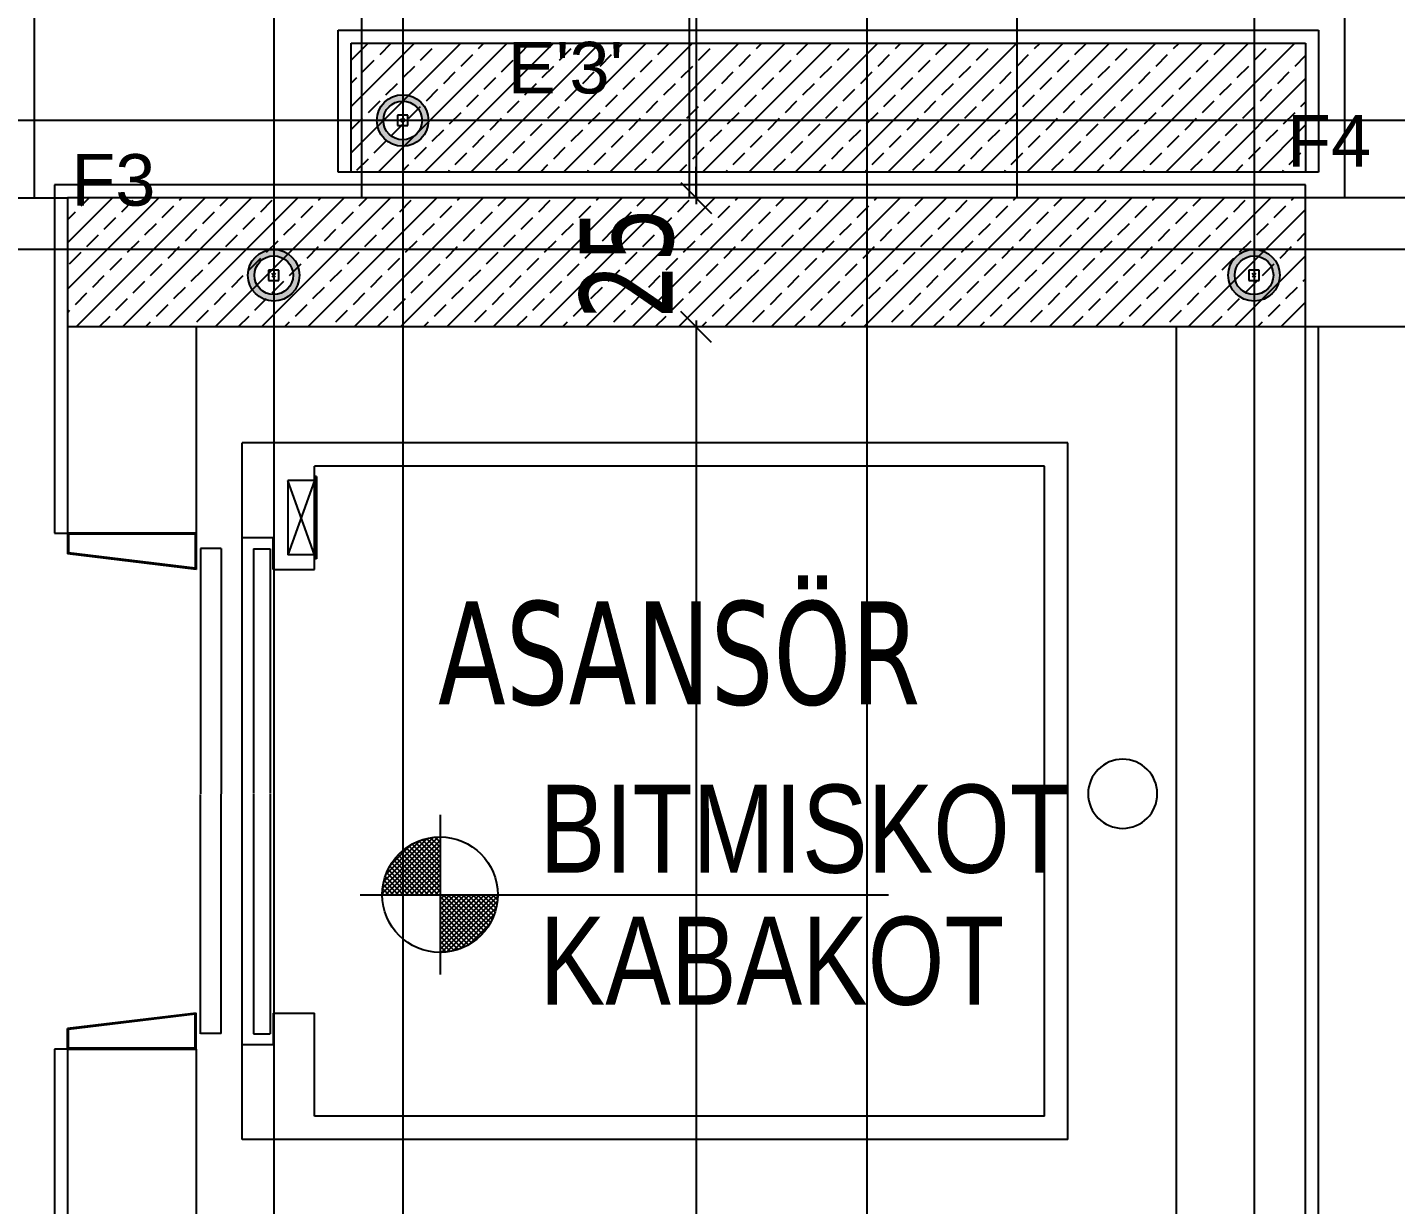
# Model space of a CAD drawing. Header units: millimetres. Extents: x 43168.9 to 43194.6, y -25545.1 to -25543.4.
# Drawn here: x 43171.7193 to 43171.7724, y -25544.5039 to -25544.4583 of the extents above; entities that cross this region are included whole.
import ezdxf

# ---------------------------------------------------------------- set-up
doc = ezdxf.new("R2010")
doc.units = ezdxf.units.MM
doc.header["$LTSCALE"] = 200
doc.linetypes.add('DASHDOT', pattern=[1, 0.5, -0.25, 0, -0.25])
doc.linetypes.add('DASHDOT2', pattern=[0.5, 0.25, -0.125, 0, -0.125])
for name, color, linetype in [('aks_sgh', 5, 'DASHDOT2'), ('cam_sgh', 1, 'Continuous'), ('duv_sgh', 4, 'Continuous'), ('kesitcizgisi_sgh', 22, 'Continuous'), ('kolon-b.a_sgh', 6, 'Continuous'), ('merdi_sgh', 3, 'Continuous'), ('olcuic_sgh', 183, 'Continuous'), ('siva_sgh', 145, 'Continuous'), ('tarama-betonarme_sgh', 223, 'Continuous'), ('tarama-zemin_sgh', 197, 'Continuous'), ('yazi-merdi_sgh', 9, 'Continuous')]:
    doc.layers.add(name, color=color, linetype=linetype)
doc.styles.add('1-200', font='arial.ttf', dxfattribs={"height": 60})
doc.styles.add('dim', font='VERDANA.TTF', dxfattribs={"width": 0.7})
doc.styles.add('text2', font='arial.ttf')

msp = doc.modelspace()

# ---------------------------------------------------------------- hatches: boundary and pattern name
h = msp.add_hatch(color=256)
edge = h.paths.add_edge_path()
edge.add_arc((43171.733879, -25544.461919), 0.001, 0, 360)
edge = h.paths.add_edge_path(flags=16)
edge.add_arc((43171.733879, -25544.461919), 0.00075, 0, 360)
h = msp.add_hatch(color=256)
edge = h.paths.add_edge_path()
edge.add_arc((43171.728879, -25544.467919), 0.001, 0, 360)
edge = h.paths.add_edge_path(flags=16)
edge.add_arc((43171.728879, -25544.467919), 0.00075, 0, 360)
h = msp.add_hatch(color=256)
edge = h.paths.add_edge_path()
edge.add_arc((43171.766879, -25544.467919), 0.001, 0, 360)
edge = h.paths.add_edge_path(flags=16)
edge.add_arc((43171.766879, -25544.467919), 0.00075, 0, 360)

# ---------------------------------------------------------------- linework, layer by layer
at = {"color": 0, "linetype": 'ByBlock', "lineweight": -2}
for p, q in [((43171.734079, -25544.461719), (43171.733679, -25544.461719)), ((43171.733679, -25544.461719), (43171.733679, -25544.462119)), ((43171.733679, -25544.462119), (43171.734079, -25544.462119)), ((43171.73395, -25544.461849), (43171.733808, -25544.46199)), ((43171.73395, -25544.46199), (43171.733808, -25544.461849)), ((43171.734079, -25544.462119), (43171.734079, -25544.461719)), ((43171.744654, -25544.464319), (43171.745854, -25544.465519)), ((43171.744654, -25544.464319), (43171.745854, -25544.465519)), ((43171.729079, -25544.467719), (43171.728679, -25544.467719)), ((43171.728679, -25544.467719), (43171.728679, -25544.468119)), ((43171.72895, -25544.467849), (43171.728808, -25544.46799)), ((43171.72895, -25544.46799), (43171.728808, -25544.467849)), ((43171.729079, -25544.468119), (43171.729079, -25544.467719)), ((43171.767079, -25544.467719), (43171.766679, -25544.467719)), ((43171.766679, -25544.467719), (43171.766679, -25544.468119)), ((43171.76695, -25544.467849), (43171.766808, -25544.46799)), ((43171.76695, -25544.46799), (43171.766808, -25544.467849)), ((43171.767079, -25544.468119), (43171.767079, -25544.467719)), ((43171.728679, -25544.468119), (43171.729079, -25544.468119)), ((43171.766679, -25544.468119), (43171.767079, -25544.468119)), ((43171.745854, -25544.470519), (43171.744654, -25544.469319)), ((43171.745854, -25544.470519), (43171.744654, -25544.469319))]:
    msp.add_line(p, q, dxfattribs=at)
at = {"color": 0}
for p, q in [((43171.735325, -25544.488837), (43171.735325, -25544.495024)), ((43171.732231, -25544.49193), (43171.752711, -25544.49193))]:
    msp.add_line(p, q, dxfattribs=at)
for p, q in [((43171.73309, -25544.491867), (43171.735263, -25544.489693)), ((43171.733105, -25544.491659), (43171.735055, -25544.489709)), ((43171.733152, -25544.491421), (43171.734827, -25544.489747)), ((43171.735325, -25544.49028), (43171.734799, -25544.489754)), ((43171.735325, -25544.490088), (43171.734961, -25544.489725)), ((43171.735325, -25544.489897), (43171.735128, -25544.4897)), ((43171.735325, -25544.489705), (43171.735311, -25544.489691)), ((43171.733217, -25544.49193), (43171.735325, -25544.489823)), ((43171.73323, -25544.491151), (43171.734554, -25544.489828)), ((43171.733404, -25544.490786), (43171.73418, -25544.49001)), ((43171.733409, -25544.49193), (43171.735325, -25544.490015)), ((43171.733601, -25544.49193), (43171.735325, -25544.490206)), ((43171.735325, -25544.491812), (43171.733805, -25544.490292)), ((43171.735325, -25544.491621), (43171.733906, -25544.490202)), ((43171.735325, -25544.491429), (43171.734015, -25544.490119)), ((43171.735325, -25544.491238), (43171.73413, -25544.490043)), ((43171.735325, -25544.491046), (43171.734246, -25544.489968)), ((43171.735325, -25544.490855), (43171.734378, -25544.489908)), ((43171.735325, -25544.490663), (43171.73451, -25544.489848)), ((43171.735325, -25544.490471), (43171.734651, -25544.489798)), ((43171.734485, -25544.49193), (43171.73338, -25544.490825)), ((43171.734676, -25544.49193), (43171.733453, -25544.490707)), ((43171.734868, -25544.49193), (43171.733531, -25544.490594)), ((43171.73506, -25544.49193), (43171.733618, -25544.490489)), ((43171.735251, -25544.49193), (43171.733705, -25544.490384)), ((43171.733792, -25544.49193), (43171.735325, -25544.490398)), ((43171.733984, -25544.49193), (43171.735325, -25544.490589)), ((43171.734175, -25544.49193), (43171.735325, -25544.490781)), ((43171.733718, -25544.49193), (43171.733163, -25544.491375)), ((43171.73391, -25544.49193), (43171.7332, -25544.491221)), ((43171.734102, -25544.49193), (43171.733258, -25544.491087)), ((43171.734293, -25544.49193), (43171.733316, -25544.490953)), ((43171.734367, -25544.49193), (43171.735325, -25544.490972)), ((43171.734558, -25544.49193), (43171.735325, -25544.491164)), ((43171.73475, -25544.49193), (43171.735325, -25544.491356)), ((43171.733144, -25544.49193), (43171.733089, -25544.491876)), ((43171.733335, -25544.49193), (43171.733103, -25544.491698)), ((43171.733527, -25544.49193), (43171.733126, -25544.491529)), ((43171.734942, -25544.49193), (43171.735325, -25544.491547)), ((43171.735133, -25544.49193), (43171.735325, -25544.491739)), ((43171.735325, -25544.492122), (43171.735516, -25544.49193)), ((43171.735325, -25544.492314), (43171.735708, -25544.49193)), ((43171.735325, -25544.492505), (43171.7359, -25544.49193)), ((43171.735325, -25544.492697), (43171.736091, -25544.49193)), ((43171.735325, -25544.492888), (43171.736283, -25544.49193)), ((43171.735325, -25544.49308), (43171.736474, -25544.49193)), ((43171.735325, -25544.493271), (43171.736666, -25544.49193)), ((43171.735325, -25544.493463), (43171.736857, -25544.49193)), ((43171.735325, -25544.493655), (43171.737049, -25544.49193)), ((43171.735325, -25544.493846), (43171.737241, -25544.49193)), ((43171.735325, -25544.494038), (43171.737432, -25544.49193)), ((43171.736871, -25544.49355), (43171.735325, -25544.492004)), ((43171.736766, -25544.493637), (43171.735325, -25544.492196)), ((43171.736661, -25544.493724), (43171.735325, -25544.492387)), ((43171.735389, -25544.494166), (43171.737562, -25544.491992)), ((43171.736963, -25544.49345), (43171.735443, -25544.49193)), ((43171.735596, -25544.49415), (43171.737546, -25544.4922)), ((43171.737053, -25544.493349), (43171.735634, -25544.49193)), ((43171.737136, -25544.493241), (43171.735826, -25544.49193)), ((43171.735834, -25544.494103), (43171.737509, -25544.492429)), ((43171.737212, -25544.493125), (43171.736017, -25544.49193)), ((43171.737287, -25544.493009), (43171.736209, -25544.49193)), ((43171.737347, -25544.492877), (43171.736401, -25544.49193)), ((43171.737407, -25544.492746), (43171.736592, -25544.49193)), ((43171.737457, -25544.492604), (43171.736784, -25544.49193)), ((43171.737501, -25544.492456), (43171.736975, -25544.49193)), ((43171.737531, -25544.492294), (43171.737167, -25544.49193)), ((43171.737555, -25544.492127), (43171.737358, -25544.49193)), ((43171.737564, -25544.491944), (43171.73755, -25544.49193)), ((43171.736548, -25544.493802), (43171.735325, -25544.492579)), ((43171.73643, -25544.493875), (43171.735325, -25544.49277)), ((43171.736302, -25544.49394), (43171.735325, -25544.492962)), ((43171.736104, -25544.494025), (43171.737427, -25544.492701)), ((43171.736169, -25544.493997), (43171.735325, -25544.493154)), ((43171.736035, -25544.494055), (43171.735325, -25544.493345)), ((43171.736469, -25544.493851), (43171.737245, -25544.493076)), ((43171.73588, -25544.494092), (43171.735325, -25544.493537)), ((43171.735726, -25544.49413), (43171.735325, -25544.493728)), ((43171.735558, -25544.494153), (43171.735325, -25544.49392)), ((43171.73538, -25544.494166), (43171.735325, -25544.494111))]:
    msp.add_line(p, q)
at = {"color": 0, "linetype": 'Continuous', "lineweight": -2}
for centre, radius in [((43171.733879, -25544.461919), 0.001), ((43171.733879, -25544.461919), 0.00075), ((43171.728879, -25544.467919), 0.001), ((43171.766879, -25544.467919), 0.001), ((43171.728879, -25544.467919), 0.00075), ((43171.766879, -25544.467919), 0.00075)]:
    msp.add_circle(centre, radius, dxfattribs=at)
at = {"color": 0}
msp.add_circle((43171.735325, -25544.49193), 0.00224, dxfattribs=at)
at = {"layer": 'aks_sgh'}
for p, q in [((43171.728879, -25543.740919), (43171.728879, -25544.609919)), ((43171.733879, -25543.740919), (43171.733879, -25544.609919)), ((43171.766879, -25543.740919), (43171.766879, -25544.609919)), ((43172.26688, -25544.461919), (43171.464878, -25544.461919)), ((43172.26688, -25544.466919), (43171.464878, -25544.466919))]:
    msp.add_line(p, q, dxfattribs=at)
at = {"layer": 'cam_sgh'}
for p, q in [((43171.86488, -25544.464919), (43171.76888, -25544.464919)), ((43171.96288, -25544.469919), (43171.76888, -25544.469919))]:
    msp.add_line(p, q, dxfattribs=at)
at = {"layer": 'duv_sgh'}
for p, q in [((43171.720879, -25544.469919), (43171.720879, -25544.477919)), ((43171.725879, -25544.469919), (43171.725879, -25544.477919)), ((43171.763879, -25544.545919), (43171.763879, -25544.469919)), ((43171.768879, -25544.545919), (43171.768879, -25544.469919)), ((43171.720879, -25544.477919), (43171.725879, -25544.477919)), ((43171.720879, -25544.497919), (43171.725879, -25544.497919)), ((43171.720879, -25544.497919), (43171.720879, -25544.515919)), ((43171.725879, -25544.497919), (43171.725879, -25544.515919))]:
    msp.add_line(p, q, dxfattribs=at)
at = {"layer": 'kesitcizgisi_sgh', "linetype": 'DASHDOT'}
msp.add_line((43171.751879, -25544.613788), (43171.751879, -25543.808164), dxfattribs=at)
at = {"layer": 'kolon-b.a_sgh'}
for p, q in [((43171.731879, -25544.458919), (43171.768879, -25544.458919)), ((43171.731879, -25544.463919), (43171.731879, -25544.458919)), ((43171.768879, -25544.458919), (43171.768879, -25544.463919)), ((43171.768879, -25544.463919), (43171.731879, -25544.463919)), ((43171.768879, -25544.464919), (43171.720879, -25544.464919)), ((43171.720879, -25544.464919), (43171.720879, -25544.469919)), ((43171.768879, -25544.469919), (43171.768879, -25544.464919)), ((43171.768879, -25544.469919), (43171.720879, -25544.469919))]:
    msp.add_line(p, q, dxfattribs=at)
at = {"layer": 'merdi_sgh'}
for p, q in [((43171.759661, -25544.474419), (43171.727661, -25544.474419)), ((43171.727661, -25544.501419), (43171.727661, -25544.474419)), ((43171.759661, -25544.474419), (43171.727661, -25544.474419)), ((43171.759661, -25544.501419), (43171.759661, -25544.474419)), ((43171.759661, -25544.501419), (43171.759661, -25544.474419)), ((43171.758761, -25544.475319), (43171.730461, -25544.475319)), ((43171.758761, -25544.475319), (43171.730461, -25544.475319)), ((43171.730461, -25544.479319), (43171.730461, -25544.475319)), ((43171.758761, -25544.500519), (43171.758761, -25544.475319)), ((43171.758761, -25544.500519), (43171.758761, -25544.475319)), ((43171.730461, -25544.475879), (43171.729421, -25544.475879)), ((43171.729421, -25544.475879), (43171.729421, -25544.478751)), ((43171.730461, -25544.475879), (43171.729421, -25544.478751)), ((43171.730461, -25544.478751), (43171.729421, -25544.475879)), ((43171.730461, -25544.475879), (43171.729421, -25544.475879)), ((43171.730541, -25544.475719), (43171.730461, -25544.475719)), ((43171.730461, -25544.475719), (43171.730461, -25544.478911)), ((43171.730541, -25544.475719), (43171.730461, -25544.475719)), ((43171.730541, -25544.475719), (43171.730541, -25544.478911)), ((43171.720879, -25544.477919), (43171.725879, -25544.477919)), ((43171.720879, -25544.477919), (43171.720879, -25544.478719)), ((43171.725879, -25544.477919), (43171.720879, -25544.477919)), ((43171.720919, -25544.477959), (43171.720919, -25544.478684)), ((43171.725839, -25544.477959), (43171.720919, -25544.477959)), ((43171.725476, -25544.477919), (43171.725476, -25544.477959)), ((43171.725839, -25544.477959), (43171.725839, -25544.479275)), ((43171.725879, -25544.477919), (43171.725879, -25544.477919)), ((43171.725879, -25544.477919), (43171.725879, -25544.479319)), ((43171.728861, -25544.478093), (43171.727661, -25544.478093)), ((43171.728861, -25544.479319), (43171.728861, -25544.478093)), ((43171.726039, -25544.478511), (43171.726039, -25544.488019)), ((43171.726839, -25544.478511), (43171.726039, -25544.478511)), ((43171.726839, -25544.478511), (43171.726839, -25544.488019)), ((43171.728101, -25544.478519), (43171.728101, -25544.488011)), ((43171.728101, -25544.478519), (43171.728741, -25544.478519)), ((43171.728741, -25544.478519), (43171.728741, -25544.488011)), ((43171.725879, -25544.479319), (43171.720879, -25544.478719)), ((43171.725839, -25544.479275), (43171.720919, -25544.478684)), ((43171.730461, -25544.478751), (43171.729421, -25544.478751)), ((43171.730541, -25544.478911), (43171.730461, -25544.478911)), ((43171.728861, -25544.479319), (43171.730461, -25544.479319)), ((43171.726039, -25544.497319), (43171.726039, -25544.488043)), ((43171.726839, -25544.497311), (43171.726839, -25544.488035)), ((43171.728101, -25544.488027), (43171.728101, -25544.497319)), ((43171.728741, -25544.488027), (43171.728741, -25544.497319)), ((43171.725879, -25544.496519), (43171.720879, -25544.497119)), ((43171.725839, -25544.496564), (43171.720919, -25544.497155)), ((43171.725839, -25544.497879), (43171.725839, -25544.496564)), ((43171.725879, -25544.497919), (43171.725879, -25544.496519)), ((43171.728861, -25544.496519), (43171.728861, -25544.497746)), ((43171.728861, -25544.496519), (43171.730461, -25544.496519)), ((43171.730461, -25544.500519), (43171.730461, -25544.496519)), ((43171.720879, -25544.497919), (43171.720879, -25544.497119)), ((43171.720919, -25544.497879), (43171.720919, -25544.497155)), ((43171.726839, -25544.497311), (43171.726039, -25544.497311)), ((43171.728101, -25544.497319), (43171.728741, -25544.497319)), ((43171.720879, -25544.497919), (43171.725879, -25544.497919)), ((43171.725879, -25544.497919), (43171.720879, -25544.497919)), ((43171.725839, -25544.497879), (43171.720919, -25544.497879)), ((43171.725879, -25544.497919), (43171.724879, -25544.497919)), ((43171.725476, -25544.497919), (43171.725476, -25544.497879)), ((43171.728861, -25544.497746), (43171.727661, -25544.497746)), ((43171.758761, -25544.500519), (43171.730461, -25544.500519)), ((43171.758761, -25544.500519), (43171.730461, -25544.500519)), ((43171.759661, -25544.501419), (43171.727661, -25544.501419)), ((43171.759661, -25544.501419), (43171.727661, -25544.501419))]:
    msp.add_line(p, q, dxfattribs=at)
at = {"layer": 'merdi_sgh', "extrusion": (0, 0, -1)}
msp.add_ellipse((43171.761788, -25544.488019), major_axis=(-0.000947, 0.000947), ratio=1, start_param=2.356194490191484, end_param=8.63937979737107, dxfattribs=at)
msp.add_ellipse((43171.761788, -25544.488019), major_axis=(-0.000947, 0.000947), ratio=1, start_param=2.356194490191484, end_param=8.63937979737107, dxfattribs=at)
at = {"layer": 'olcuic_sgh'}
for p, q in [((43171.745254, -25544.229669), (43171.745254, -25544.465169)), ((43171.745254, -25544.464919), (43171.745254, -25544.463719)), ((43171.749254, -25544.464919), (43171.744254, -25544.464919)), ((43171.749254, -25544.464919), (43171.744254, -25544.464919)), ((43171.749254, -25544.469919), (43171.744254, -25544.469919)), ((43171.749254, -25544.469919), (43171.744254, -25544.469919)), ((43171.745254, -25544.469669), (43171.745254, -25544.546169)), ((43171.745254, -25544.469919), (43171.745254, -25544.471119))]:
    msp.add_line(p, q, dxfattribs=at)
at = {"layer": 'siva_sgh'}
for p, q in [((43171.731379, -25544.463919), (43171.731379, -25544.458419)), ((43171.731379, -25544.458419), (43171.769379, -25544.458419)), ((43171.769379, -25544.458419), (43171.769379, -25544.463919)), ((43171.731879, -25544.463919), (43171.731379, -25544.463919)), ((43171.769379, -25544.463919), (43171.768879, -25544.463919)), ((43171.768879, -25544.464419), (43171.720379, -25544.464419)), ((43171.720379, -25544.464419), (43171.720379, -25544.477919)), ((43171.768879, -25544.464919), (43171.768879, -25544.464419)), ((43171.769379, -25544.551419), (43171.76938, -25544.469919)), ((43171.720379, -25544.477919), (43171.720879, -25544.477919)), ((43171.720879, -25544.497919), (43171.720379, -25544.497919)), ((43171.720379, -25544.497919), (43171.720379, -25544.515919))]:
    msp.add_line(p, q, dxfattribs=at)
at = {"layer": 'tarama-betonarme_sgh'}
for p, q in [((43171.731879, -25544.45958), (43171.73254, -25544.458919)), ((43171.731879, -25544.461376), (43171.734336, -25544.458919)), ((43171.731879, -25544.463172), (43171.736132, -25544.458919)), ((43171.732928, -25544.463919), (43171.737928, -25544.458919)), ((43171.732999, -25544.459359), (43171.733438, -25544.458919)), ((43171.734724, -25544.463919), (43171.739724, -25544.458919)), ((43171.73652, -25544.463919), (43171.74152, -25544.458919)), ((43171.736815, -25544.459134), (43171.73703, -25544.458919)), ((43171.738316, -25544.463919), (43171.743316, -25544.458919)), ((43171.738387, -25544.459359), (43171.738826, -25544.458919)), ((43171.740112, -25544.463919), (43171.745112, -25544.458919)), ((43171.741908, -25544.463919), (43171.746908, -25544.458919)), ((43171.742203, -25544.459134), (43171.742418, -25544.458919)), ((43171.743704, -25544.463919), (43171.748704, -25544.458919)), ((43171.743775, -25544.459359), (43171.744214, -25544.458919)), ((43171.7455, -25544.463919), (43171.7505, -25544.458919)), ((43171.747296, -25544.463919), (43171.752296, -25544.458919)), ((43171.747592, -25544.459134), (43171.747806, -25544.458919)), ((43171.749093, -25544.463919), (43171.754093, -25544.458919)), ((43171.749163, -25544.459359), (43171.749602, -25544.458919)), ((43171.750889, -25544.463919), (43171.755889, -25544.458919)), ((43171.752685, -25544.463919), (43171.757685, -25544.458919)), ((43171.75298, -25544.459134), (43171.753194, -25544.458919)), ((43171.754481, -25544.463919), (43171.759481, -25544.458919)), ((43171.754551, -25544.459359), (43171.754991, -25544.458919)), ((43171.756277, -25544.463919), (43171.761277, -25544.458919)), ((43171.758073, -25544.463919), (43171.763073, -25544.458919)), ((43171.758368, -25544.459134), (43171.758583, -25544.458919)), ((43171.759869, -25544.463919), (43171.764869, -25544.458919)), ((43171.759939, -25544.459359), (43171.760379, -25544.458919)), ((43171.761665, -25544.463919), (43171.766665, -25544.458919)), ((43171.763461, -25544.463919), (43171.768461, -25544.458919)), ((43171.763756, -25544.459134), (43171.763971, -25544.458919)), ((43171.765328, -25544.459359), (43171.765767, -25544.458919)), ((43171.73457, -25544.459583), (43171.735019, -25544.459134)), ((43171.736142, -25544.459808), (43171.736591, -25544.459359)), ((43171.739958, -25544.459583), (43171.740407, -25544.459134)), ((43171.74153, -25544.459808), (43171.741979, -25544.459359)), ((43171.745346, -25544.459583), (43171.745795, -25544.459134)), ((43171.746918, -25544.459808), (43171.747367, -25544.459359)), ((43171.750735, -25544.459583), (43171.751184, -25544.459134)), ((43171.752306, -25544.459808), (43171.752755, -25544.459359)), ((43171.756123, -25544.459583), (43171.756572, -25544.459134)), ((43171.757694, -25544.459808), (43171.758143, -25544.459359)), ((43171.761511, -25544.459583), (43171.76196, -25544.459134)), ((43171.763082, -25544.459808), (43171.763531, -25544.459359)), ((43171.766899, -25544.459583), (43171.767348, -25544.459134)), ((43171.768471, -25544.459808), (43171.768879, -25544.459399)), ((43171.732325, -25544.460032), (43171.732774, -25544.459583)), ((43171.733897, -25544.460257), (43171.734346, -25544.459808)), ((43171.735468, -25544.460481), (43171.735917, -25544.460032)), ((43171.737713, -25544.460032), (43171.738162, -25544.459583)), ((43171.739285, -25544.460257), (43171.739734, -25544.459808)), ((43171.740856, -25544.460481), (43171.741305, -25544.460032)), ((43171.743101, -25544.460032), (43171.74355, -25544.459583)), ((43171.744673, -25544.460257), (43171.745122, -25544.459808)), ((43171.746244, -25544.460481), (43171.746693, -25544.460032)), ((43171.74849, -25544.460032), (43171.748939, -25544.459583)), ((43171.750061, -25544.460257), (43171.75051, -25544.459808)), ((43171.751633, -25544.460481), (43171.752082, -25544.460032)), ((43171.753878, -25544.460032), (43171.754327, -25544.459583)), ((43171.755449, -25544.460257), (43171.755898, -25544.459808)), ((43171.757021, -25544.460481), (43171.75747, -25544.460032)), ((43171.759266, -25544.460032), (43171.759715, -25544.459583)), ((43171.760837, -25544.460257), (43171.761286, -25544.459808)), ((43171.762409, -25544.460481), (43171.762858, -25544.460032)), ((43171.764654, -25544.460032), (43171.765103, -25544.459583)), ((43171.766226, -25544.460257), (43171.766675, -25544.459808)), ((43171.767797, -25544.460481), (43171.768246, -25544.460032)), ((43171.731879, -25544.460478), (43171.732101, -25544.460257)), ((43171.733223, -25544.46093), (43171.733672, -25544.460481)), ((43171.73704, -25544.460706), (43171.737489, -25544.460257)), ((43171.738611, -25544.46093), (43171.73906, -25544.460481)), ((43171.742428, -25544.460706), (43171.742877, -25544.460257)), ((43171.743999, -25544.46093), (43171.744448, -25544.460481)), ((43171.747816, -25544.460706), (43171.748265, -25544.460257)), ((43171.749388, -25544.46093), (43171.749837, -25544.460481)), ((43171.753204, -25544.460706), (43171.753653, -25544.460257)), ((43171.754776, -25544.46093), (43171.755225, -25544.460481)), ((43171.758592, -25544.460706), (43171.759041, -25544.460257)), ((43171.760164, -25544.46093), (43171.760613, -25544.460481)), ((43171.76398, -25544.460706), (43171.764429, -25544.460257)), ((43171.765257, -25544.463919), (43171.768879, -25544.460297)), ((43171.765552, -25544.46093), (43171.766001, -25544.460481)), ((43171.734795, -25544.461155), (43171.735244, -25544.460706)), ((43171.736366, -25544.461379), (43171.736815, -25544.46093)), ((43171.740183, -25544.461155), (43171.740632, -25544.460706)), ((43171.741754, -25544.461379), (43171.742203, -25544.46093)), ((43171.745571, -25544.461155), (43171.74602, -25544.460706)), ((43171.747143, -25544.461379), (43171.747592, -25544.46093)), ((43171.750959, -25544.461155), (43171.751408, -25544.460706)), ((43171.752531, -25544.461379), (43171.75298, -25544.46093)), ((43171.756347, -25544.461155), (43171.756796, -25544.460706)), ((43171.757919, -25544.461379), (43171.758368, -25544.46093)), ((43171.761735, -25544.461155), (43171.762184, -25544.460706)), ((43171.763307, -25544.461379), (43171.763756, -25544.46093)), ((43171.767124, -25544.461155), (43171.767573, -25544.460706)), ((43171.73255, -25544.461604), (43171.732999, -25544.461155)), ((43171.734121, -25544.461828), (43171.73457, -25544.461379)), ((43171.735693, -25544.462053), (43171.736142, -25544.461604)), ((43171.737938, -25544.461604), (43171.738387, -25544.461155)), ((43171.739509, -25544.461828), (43171.739958, -25544.461379)), ((43171.741081, -25544.462053), (43171.74153, -25544.461604)), ((43171.743326, -25544.461604), (43171.743775, -25544.461155)), ((43171.744897, -25544.461828), (43171.745346, -25544.461379)), ((43171.746469, -25544.462053), (43171.746918, -25544.461604)), ((43171.748714, -25544.461604), (43171.749163, -25544.461155)), ((43171.750286, -25544.461828), (43171.750735, -25544.461379)), ((43171.751857, -25544.462053), (43171.752306, -25544.461604)), ((43171.754102, -25544.461604), (43171.754551, -25544.461155)), ((43171.755674, -25544.461828), (43171.756123, -25544.461379)), ((43171.757245, -25544.462053), (43171.757694, -25544.461604)), ((43171.75949, -25544.461604), (43171.759939, -25544.461155)), ((43171.761062, -25544.461828), (43171.761511, -25544.461379)), ((43171.762633, -25544.462053), (43171.763082, -25544.461604)), ((43171.764879, -25544.461604), (43171.765328, -25544.461155)), ((43171.76645, -25544.461828), (43171.766899, -25544.461379)), ((43171.768022, -25544.462053), (43171.768471, -25544.461604)), ((43171.768695, -25544.461379), (43171.768879, -25544.461195)), ((43171.731879, -25544.462274), (43171.732325, -25544.461828)), ((43171.733448, -25544.462502), (43171.733897, -25544.462053)), ((43171.737264, -25544.462277), (43171.737713, -25544.461828)), ((43171.738836, -25544.462502), (43171.739285, -25544.462053)), ((43171.742652, -25544.462277), (43171.743101, -25544.461828)), ((43171.744224, -25544.462502), (43171.744673, -25544.462053)), ((43171.748041, -25544.462277), (43171.74849, -25544.461828)), ((43171.749612, -25544.462502), (43171.750061, -25544.462053)), ((43171.753429, -25544.462277), (43171.753878, -25544.461828)), ((43171.755, -25544.462502), (43171.755449, -25544.462053)), ((43171.758817, -25544.462277), (43171.759266, -25544.461828)), ((43171.760388, -25544.462502), (43171.760837, -25544.462053)), ((43171.764205, -25544.462277), (43171.764654, -25544.461828)), ((43171.765777, -25544.462502), (43171.766226, -25544.462053)), ((43171.767053, -25544.463919), (43171.768879, -25544.462093)), ((43171.732774, -25544.463175), (43171.733223, -25544.462726)), ((43171.735019, -25544.462726), (43171.735468, -25544.462277)), ((43171.736591, -25544.462951), (43171.73704, -25544.462502)), ((43171.738162, -25544.463175), (43171.738611, -25544.462726)), ((43171.740407, -25544.462726), (43171.740856, -25544.462277)), ((43171.741979, -25544.462951), (43171.742428, -25544.462502)), ((43171.74355, -25544.463175), (43171.743999, -25544.462726)), ((43171.745795, -25544.462726), (43171.746244, -25544.462277)), ((43171.747367, -25544.462951), (43171.747816, -25544.462502)), ((43171.748939, -25544.463175), (43171.749388, -25544.462726)), ((43171.751184, -25544.462726), (43171.751633, -25544.462277)), ((43171.752755, -25544.462951), (43171.753204, -25544.462502)), ((43171.754327, -25544.463175), (43171.754776, -25544.462726)), ((43171.756572, -25544.462726), (43171.757021, -25544.462277)), ((43171.758143, -25544.462951), (43171.758592, -25544.462502)), ((43171.759715, -25544.463175), (43171.760164, -25544.462726)), ((43171.76196, -25544.462726), (43171.762409, -25544.462277)), ((43171.763531, -25544.462951), (43171.76398, -25544.462502)), ((43171.765103, -25544.463175), (43171.765552, -25544.462726)), ((43171.767348, -25544.462726), (43171.767797, -25544.462277)), ((43171.734346, -25544.4634), (43171.734795, -25544.462951)), ((43171.735917, -25544.463624), (43171.736366, -25544.463175)), ((43171.739734, -25544.4634), (43171.740183, -25544.462951)), ((43171.741305, -25544.463624), (43171.741754, -25544.463175)), ((43171.745122, -25544.4634), (43171.745571, -25544.462951)), ((43171.746693, -25544.463624), (43171.747143, -25544.463175)), ((43171.75051, -25544.4634), (43171.750959, -25544.462951)), ((43171.752082, -25544.463624), (43171.752531, -25544.463175)), ((43171.755898, -25544.4634), (43171.756347, -25544.462951)), ((43171.75747, -25544.463624), (43171.757919, -25544.463175)), ((43171.761286, -25544.4634), (43171.761735, -25544.462951)), ((43171.762858, -25544.463624), (43171.763307, -25544.463175)), ((43171.766675, -25544.4634), (43171.767124, -25544.462951)), ((43171.768246, -25544.463624), (43171.768695, -25544.463175)), ((43171.732101, -25544.463849), (43171.73255, -25544.4634)), ((43171.733826, -25544.463919), (43171.734121, -25544.463624)), ((43171.737489, -25544.463849), (43171.737938, -25544.4634)), ((43171.739214, -25544.463919), (43171.739509, -25544.463624)), ((43171.742877, -25544.463849), (43171.743326, -25544.4634)), ((43171.744602, -25544.463919), (43171.744897, -25544.463624)), ((43171.748265, -25544.463849), (43171.748714, -25544.4634)), ((43171.749991, -25544.463919), (43171.750286, -25544.463624)), ((43171.753653, -25544.463849), (43171.754102, -25544.4634)), ((43171.755379, -25544.463919), (43171.755674, -25544.463624)), ((43171.759041, -25544.463849), (43171.75949, -25544.4634)), ((43171.760767, -25544.463919), (43171.761062, -25544.463624)), ((43171.764429, -25544.463849), (43171.764879, -25544.4634)), ((43171.766155, -25544.463919), (43171.76645, -25544.463624)), ((43171.735622, -25544.463919), (43171.735693, -25544.463849)), ((43171.74101, -25544.463919), (43171.741081, -25544.463849)), ((43171.746398, -25544.463919), (43171.746469, -25544.463849)), ((43171.751787, -25544.463919), (43171.751857, -25544.463849)), ((43171.757175, -25544.463919), (43171.757245, -25544.463849)), ((43171.762563, -25544.463919), (43171.762633, -25544.463849)), ((43171.767951, -25544.463919), (43171.768022, -25544.463849)), ((43171.768849, -25544.463919), (43171.768879, -25544.463889)), ((43171.720879, -25544.466667), (43171.722627, -25544.464919)), ((43171.720879, -25544.468463), (43171.724423, -25544.464919)), ((43171.721219, -25544.469919), (43171.726219, -25544.464919)), ((43171.721414, -25544.465234), (43171.721729, -25544.464919)), ((43171.722986, -25544.465458), (43171.723435, -25544.465009)), ((43171.723015, -25544.469919), (43171.728015, -25544.464919)), ((43171.724557, -25544.465683), (43171.725006, -25544.465234)), ((43171.724811, -25544.469919), (43171.729811, -25544.464919)), ((43171.725231, -25544.465009), (43171.725321, -25544.464919)), ((43171.726607, -25544.469919), (43171.731607, -25544.464919)), ((43171.726802, -25544.465234), (43171.727117, -25544.464919)), ((43171.728374, -25544.465458), (43171.728823, -25544.465009)), ((43171.728403, -25544.469919), (43171.733403, -25544.464919)), ((43171.729945, -25544.465683), (43171.730394, -25544.465234)), ((43171.730199, -25544.469919), (43171.735199, -25544.464919)), ((43171.730619, -25544.465009), (43171.730709, -25544.464919)), ((43171.731995, -25544.469919), (43171.736995, -25544.464919)), ((43171.732191, -25544.465234), (43171.732505, -25544.464919)), ((43171.733762, -25544.465458), (43171.734211, -25544.465009)), ((43171.733791, -25544.469919), (43171.738791, -25544.464919)), ((43171.735334, -25544.465683), (43171.735783, -25544.465234)), ((43171.735587, -25544.469919), (43171.740587, -25544.464919)), ((43171.736007, -25544.465009), (43171.736097, -25544.464919)), ((43171.737383, -25544.469919), (43171.742383, -25544.464919)), ((43171.737579, -25544.465234), (43171.737893, -25544.464919)), ((43171.73915, -25544.465458), (43171.739599, -25544.465009)), ((43171.739179, -25544.469919), (43171.744179, -25544.464919)), ((43171.740722, -25544.465683), (43171.741171, -25544.465234)), ((43171.740975, -25544.469919), (43171.745975, -25544.464919)), ((43171.741395, -25544.465009), (43171.741485, -25544.464919)), ((43171.742771, -25544.469919), (43171.747771, -25544.464919)), ((43171.742967, -25544.465234), (43171.743281, -25544.464919)), ((43171.744538, -25544.465458), (43171.744987, -25544.465009)), ((43171.744567, -25544.469919), (43171.749567, -25544.464919)), ((43171.74611, -25544.465683), (43171.746559, -25544.465234)), ((43171.746364, -25544.469919), (43171.751364, -25544.464919)), ((43171.746783, -25544.465009), (43171.746873, -25544.464919)), ((43171.74816, -25544.469919), (43171.75316, -25544.464919)), ((43171.748355, -25544.465234), (43171.748669, -25544.464919)), ((43171.749927, -25544.465458), (43171.750376, -25544.465009)), ((43171.749956, -25544.469919), (43171.754956, -25544.464919)), ((43171.751498, -25544.465683), (43171.751947, -25544.465234)), ((43171.751752, -25544.469919), (43171.756752, -25544.464919)), ((43171.752172, -25544.465009), (43171.752262, -25544.464919)), ((43171.753548, -25544.469919), (43171.758548, -25544.464919)), ((43171.753743, -25544.465234), (43171.754058, -25544.464919)), ((43171.755315, -25544.465458), (43171.755764, -25544.465009)), ((43171.755344, -25544.469919), (43171.760344, -25544.464919)), ((43171.756886, -25544.465683), (43171.757335, -25544.465234)), ((43171.75714, -25544.469919), (43171.76214, -25544.464919)), ((43171.75756, -25544.465009), (43171.75765, -25544.464919)), ((43171.758936, -25544.469919), (43171.763936, -25544.464919)), ((43171.759131, -25544.465234), (43171.759446, -25544.464919)), ((43171.760703, -25544.465458), (43171.761152, -25544.465009)), ((43171.760732, -25544.469919), (43171.765732, -25544.464919)), ((43171.762274, -25544.465683), (43171.762723, -25544.465234)), ((43171.762528, -25544.469919), (43171.767528, -25544.464919)), ((43171.762948, -25544.465009), (43171.763038, -25544.464919)), ((43171.764324, -25544.469919), (43171.768879, -25544.465364)), ((43171.764519, -25544.465234), (43171.764834, -25544.464919)), ((43171.766091, -25544.465458), (43171.76654, -25544.465009)), ((43171.767663, -25544.465683), (43171.768112, -25544.465234)), ((43171.768336, -25544.465009), (43171.768426, -25544.464919)), ((43171.720879, -25544.465769), (43171.72119, -25544.465458)), ((43171.722312, -25544.466132), (43171.722761, -25544.465683)), ((43171.723884, -25544.466356), (43171.724333, -25544.465907)), ((43171.726129, -25544.465907), (43171.726578, -25544.465458)), ((43171.7277, -25544.466132), (43171.728149, -25544.465683)), ((43171.729272, -25544.466356), (43171.729721, -25544.465907)), ((43171.731517, -25544.465907), (43171.731966, -25544.465458)), ((43171.733089, -25544.466132), (43171.733538, -25544.465683)), ((43171.73466, -25544.466356), (43171.735109, -25544.465907)), ((43171.736905, -25544.465907), (43171.737354, -25544.465458)), ((43171.738477, -25544.466132), (43171.738926, -25544.465683)), ((43171.740048, -25544.466356), (43171.740497, -25544.465907)), ((43171.742293, -25544.465907), (43171.742742, -25544.465458)), ((43171.743865, -25544.466132), (43171.744314, -25544.465683)), ((43171.745436, -25544.466356), (43171.745885, -25544.465907)), ((43171.747681, -25544.465907), (43171.74813, -25544.465458)), ((43171.749253, -25544.466132), (43171.749702, -25544.465683)), ((43171.750825, -25544.466356), (43171.751274, -25544.465907)), ((43171.75307, -25544.465907), (43171.753519, -25544.465458)), ((43171.754641, -25544.466132), (43171.75509, -25544.465683)), ((43171.756213, -25544.466356), (43171.756662, -25544.465907)), ((43171.758458, -25544.465907), (43171.758907, -25544.465458)), ((43171.760029, -25544.466132), (43171.760478, -25544.465683)), ((43171.761601, -25544.466356), (43171.76205, -25544.465907)), ((43171.763846, -25544.465907), (43171.764295, -25544.465458)), ((43171.765417, -25544.466132), (43171.765866, -25544.465683)), ((43171.766989, -25544.466356), (43171.767438, -25544.465907)), ((43171.721639, -25544.466805), (43171.722088, -25544.466356)), ((43171.725455, -25544.466581), (43171.725904, -25544.466132)), ((43171.727027, -25544.466805), (43171.727476, -25544.466356)), ((43171.730843, -25544.466581), (43171.731292, -25544.466132)), ((43171.732415, -25544.466805), (43171.732864, -25544.466356)), ((43171.736232, -25544.466581), (43171.736681, -25544.466132)), ((43171.737803, -25544.466805), (43171.738252, -25544.466356)), ((43171.74162, -25544.466581), (43171.742069, -25544.466132)), ((43171.743191, -25544.466805), (43171.74364, -25544.466356)), ((43171.747008, -25544.466581), (43171.747457, -25544.466132)), ((43171.748579, -25544.466805), (43171.749028, -25544.466356)), ((43171.752396, -25544.466581), (43171.752845, -25544.466132)), ((43171.753968, -25544.466805), (43171.754417, -25544.466356)), ((43171.757784, -25544.466581), (43171.758233, -25544.466132)), ((43171.759356, -25544.466805), (43171.759805, -25544.466356)), ((43171.763172, -25544.466581), (43171.763621, -25544.466132)), ((43171.764744, -25544.466805), (43171.765193, -25544.466356)), ((43171.768561, -25544.466581), (43171.768879, -25544.466262)), ((43171.72321, -25544.46703), (43171.723659, -25544.466581)), ((43171.724782, -25544.467254), (43171.725231, -25544.466805)), ((43171.728598, -25544.46703), (43171.729047, -25544.466581)), ((43171.73017, -25544.467254), (43171.730619, -25544.466805)), ((43171.733987, -25544.46703), (43171.734436, -25544.466581)), ((43171.735558, -25544.467254), (43171.736007, -25544.466805)), ((43171.739375, -25544.46703), (43171.739824, -25544.466581)), ((43171.740946, -25544.467254), (43171.741395, -25544.466805)), ((43171.744763, -25544.46703), (43171.745212, -25544.466581)), ((43171.746334, -25544.467254), (43171.746783, -25544.466805)), ((43171.750151, -25544.46703), (43171.7506, -25544.466581)), ((43171.751723, -25544.467254), (43171.752172, -25544.466805)), ((43171.755539, -25544.46703), (43171.755988, -25544.466581)), ((43171.757111, -25544.467254), (43171.75756, -25544.466805)), ((43171.760927, -25544.46703), (43171.761376, -25544.466581)), ((43171.762499, -25544.467254), (43171.762948, -25544.466805)), ((43171.766315, -25544.46703), (43171.766764, -25544.466581)), ((43171.767887, -25544.467254), (43171.768336, -25544.466805)), ((43171.720965, -25544.467479), (43171.721414, -25544.46703)), ((43171.722537, -25544.467703), (43171.722986, -25544.467254)), ((43171.724108, -25544.467928), (43171.724557, -25544.467479)), ((43171.726353, -25544.467479), (43171.726802, -25544.46703)), ((43171.727925, -25544.467703), (43171.728374, -25544.467254)), ((43171.729496, -25544.467928), (43171.729945, -25544.467479)), ((43171.731741, -25544.467479), (43171.732191, -25544.46703)), ((43171.733313, -25544.467703), (43171.733762, -25544.467254)), ((43171.734885, -25544.467928), (43171.735334, -25544.467479)), ((43171.73713, -25544.467479), (43171.737579, -25544.46703)), ((43171.738701, -25544.467703), (43171.73915, -25544.467254)), ((43171.740273, -25544.467928), (43171.740722, -25544.467479)), ((43171.742518, -25544.467479), (43171.742967, -25544.46703)), ((43171.744089, -25544.467703), (43171.744538, -25544.467254)), ((43171.745661, -25544.467928), (43171.74611, -25544.467479)), ((43171.747906, -25544.467479), (43171.748355, -25544.46703)), ((43171.749477, -25544.467703), (43171.749927, -25544.467254)), ((43171.751049, -25544.467928), (43171.751498, -25544.467479)), ((43171.753294, -25544.467479), (43171.753743, -25544.46703)), ((43171.754866, -25544.467703), (43171.755315, -25544.467254)), ((43171.756437, -25544.467928), (43171.756886, -25544.467479)), ((43171.758682, -25544.467479), (43171.759131, -25544.46703)), ((43171.760254, -25544.467703), (43171.760703, -25544.467254)), ((43171.761825, -25544.467928), (43171.762274, -25544.467479)), ((43171.76407, -25544.467479), (43171.764519, -25544.46703)), ((43171.765642, -25544.467703), (43171.766091, -25544.467254)), ((43171.76612, -25544.469919), (43171.768879, -25544.46716)), ((43171.767213, -25544.467928), (43171.767663, -25544.467479)), ((43171.721863, -25544.468377), (43171.722312, -25544.467928)), ((43171.72568, -25544.468152), (43171.726129, -25544.467703)), ((43171.727251, -25544.468377), (43171.7277, -25544.467928)), ((43171.731068, -25544.468152), (43171.731517, -25544.467703)), ((43171.73264, -25544.468377), (43171.733089, -25544.467928)), ((43171.736456, -25544.468152), (43171.736905, -25544.467703)), ((43171.738028, -25544.468377), (43171.738477, -25544.467928)), ((43171.741844, -25544.468152), (43171.742293, -25544.467703)), ((43171.743416, -25544.468377), (43171.743865, -25544.467928)), ((43171.747232, -25544.468152), (43171.747681, -25544.467703)), ((43171.748804, -25544.468377), (43171.749253, -25544.467928)), ((43171.752621, -25544.468152), (43171.75307, -25544.467703)), ((43171.754192, -25544.468377), (43171.754641, -25544.467928)), ((43171.758009, -25544.468152), (43171.758458, -25544.467703)), ((43171.75958, -25544.468377), (43171.760029, -25544.467928)), ((43171.763397, -25544.468152), (43171.763846, -25544.467703)), ((43171.764968, -25544.468377), (43171.765417, -25544.467928)), ((43171.723435, -25544.468601), (43171.723884, -25544.468152)), ((43171.725006, -25544.468826), (43171.725455, -25544.468377)), ((43171.728823, -25544.468601), (43171.729272, -25544.468152)), ((43171.730394, -25544.468826), (43171.730843, -25544.468377)), ((43171.734211, -25544.468601), (43171.73466, -25544.468152)), ((43171.735783, -25544.468826), (43171.736232, -25544.468377)), ((43171.739599, -25544.468601), (43171.740048, -25544.468152)), ((43171.741171, -25544.468826), (43171.74162, -25544.468377)), ((43171.744987, -25544.468601), (43171.745436, -25544.468152)), ((43171.746559, -25544.468826), (43171.747008, -25544.468377)), ((43171.750376, -25544.468601), (43171.750825, -25544.468152)), ((43171.751947, -25544.468826), (43171.752396, -25544.468377)), ((43171.755764, -25544.468601), (43171.756213, -25544.468152)), ((43171.757335, -25544.468826), (43171.757784, -25544.468377)), ((43171.761152, -25544.468601), (43171.761601, -25544.468152)), ((43171.762723, -25544.468826), (43171.763172, -25544.468377)), ((43171.76654, -25544.468601), (43171.766989, -25544.468152)), ((43171.768112, -25544.468826), (43171.768561, -25544.468377)), ((43171.768785, -25544.468152), (43171.768879, -25544.468058)), ((43171.72119, -25544.46905), (43171.721639, -25544.468601)), ((43171.722761, -25544.469275), (43171.72321, -25544.468826)), ((43171.724333, -25544.4695), (43171.724782, -25544.46905)), ((43171.726578, -25544.46905), (43171.727027, -25544.468601)), ((43171.728149, -25544.469275), (43171.728598, -25544.468826)), ((43171.729721, -25544.4695), (43171.73017, -25544.46905)), ((43171.731966, -25544.46905), (43171.732415, -25544.468601)), ((43171.733538, -25544.469275), (43171.733987, -25544.468826)), ((43171.735109, -25544.4695), (43171.735558, -25544.46905)), ((43171.737354, -25544.46905), (43171.737803, -25544.468601)), ((43171.738926, -25544.469275), (43171.739375, -25544.468826)), ((43171.740497, -25544.4695), (43171.740946, -25544.46905)), ((43171.742742, -25544.46905), (43171.743191, -25544.468601)), ((43171.744314, -25544.469275), (43171.744763, -25544.468826)), ((43171.745885, -25544.4695), (43171.746334, -25544.46905)), ((43171.74813, -25544.46905), (43171.748579, -25544.468601)), ((43171.749702, -25544.469275), (43171.750151, -25544.468826)), ((43171.751274, -25544.4695), (43171.751723, -25544.46905)), ((43171.753519, -25544.46905), (43171.753968, -25544.468601)), ((43171.75509, -25544.469275), (43171.755539, -25544.468826)), ((43171.756662, -25544.4695), (43171.757111, -25544.46905)), ((43171.758907, -25544.46905), (43171.759356, -25544.468601)), ((43171.760478, -25544.469275), (43171.760927, -25544.468826)), ((43171.76205, -25544.4695), (43171.762499, -25544.46905)), ((43171.764295, -25544.46905), (43171.764744, -25544.468601)), ((43171.765866, -25544.469275), (43171.766315, -25544.468826)), ((43171.767438, -25544.4695), (43171.767887, -25544.46905)), ((43171.767916, -25544.469919), (43171.768879, -25544.468956)), ((43171.720879, -25544.469361), (43171.720965, -25544.469275)), ((43171.722117, -25544.469919), (43171.722537, -25544.4695)), ((43171.725904, -25544.469724), (43171.726353, -25544.469275)), ((43171.727505, -25544.469919), (43171.727925, -25544.4695)), ((43171.731292, -25544.469724), (43171.731741, -25544.469275)), ((43171.732893, -25544.469919), (43171.733313, -25544.4695)), ((43171.736681, -25544.469724), (43171.73713, -25544.469275)), ((43171.738281, -25544.469919), (43171.738701, -25544.4695)), ((43171.742069, -25544.469724), (43171.742518, -25544.469275)), ((43171.743669, -25544.469919), (43171.744089, -25544.4695)), ((43171.747457, -25544.469724), (43171.747906, -25544.469275)), ((43171.749058, -25544.469919), (43171.749477, -25544.4695)), ((43171.752845, -25544.469724), (43171.753294, -25544.469275)), ((43171.754446, -25544.469919), (43171.754866, -25544.4695)), ((43171.758233, -25544.469724), (43171.758682, -25544.469275)), ((43171.759834, -25544.469919), (43171.760254, -25544.4695)), ((43171.763621, -25544.469724), (43171.76407, -25544.469275)), ((43171.765222, -25544.469919), (43171.765642, -25544.4695)), ((43171.723913, -25544.469919), (43171.724108, -25544.469724)), ((43171.729301, -25544.469919), (43171.729496, -25544.469724)), ((43171.734689, -25544.469919), (43171.734885, -25544.469724)), ((43171.740077, -25544.469919), (43171.740273, -25544.469724)), ((43171.745465, -25544.469919), (43171.745661, -25544.469724)), ((43171.750854, -25544.469919), (43171.751049, -25544.469724)), ((43171.756242, -25544.469919), (43171.756437, -25544.469724)), ((43171.76163, -25544.469919), (43171.761825, -25544.469724)), ((43171.767018, -25544.469919), (43171.767213, -25544.469724))]:
    msp.add_line(p, q, dxfattribs=at)
at = {"layer": 'tarama-zemin_sgh'}
for p, q in [((43171.7196, -25544.464919), (43171.7196, -25543.849919)), ((43171.7323, -25544.464919), (43171.7323, -25544.229919)), ((43171.745, -25544.464919), (43171.745, -25544.229919)), ((43171.7577, -25544.464919), (43171.7577, -25544.229919)), ((43171.7704, -25544.464919), (43171.7704, -25544.229919)), ((43171.676879, -25544.464919), (43171.720879, -25544.464919))]:
    msp.add_line(p, q, dxfattribs=at)

# ---------------------------------------------------------------- texts
at = {"color": 0, "style": 'text2', "width": 0.8}
for tag, p, s in [('BITMISKOT', (43171.739186, -25544.491077), '+0,10'), ('KABAKOT', (43171.739186, -25544.496197), '±0,00')]:
    msp.add_attdef(tag, p, s, height=0.0034133, dxfattribs=at)
at = {"layer": 'aks_sgh', "style": '1-200'}
for s, p in [("E'3'", (43171.737946, -25544.460871)), ('F4', (43171.768155, -25544.463707)), ('F3', (43171.721033, -25544.465223))]:
    msp.add_text(s, height=0.002, rotation=0, dxfattribs=at).set_placement(p)
at = {"layer": 'olcuic_sgh', "color": 2, "style": 'dim', "width": 0.7}
msp.add_text('25', height=0.0036, rotation=90, dxfattribs=at).set_placement((43171.744342, -25544.469636))
at = {"layer": 'yazi-merdi_sgh', "color": 252, "style": 'dim', "width": 0.7}
msp.add_text('ASANSÖR', height=0.004, dxfattribs=at).set_placement((43171.735246, -25544.484556))

doc.saveas('drawing.dxf')
